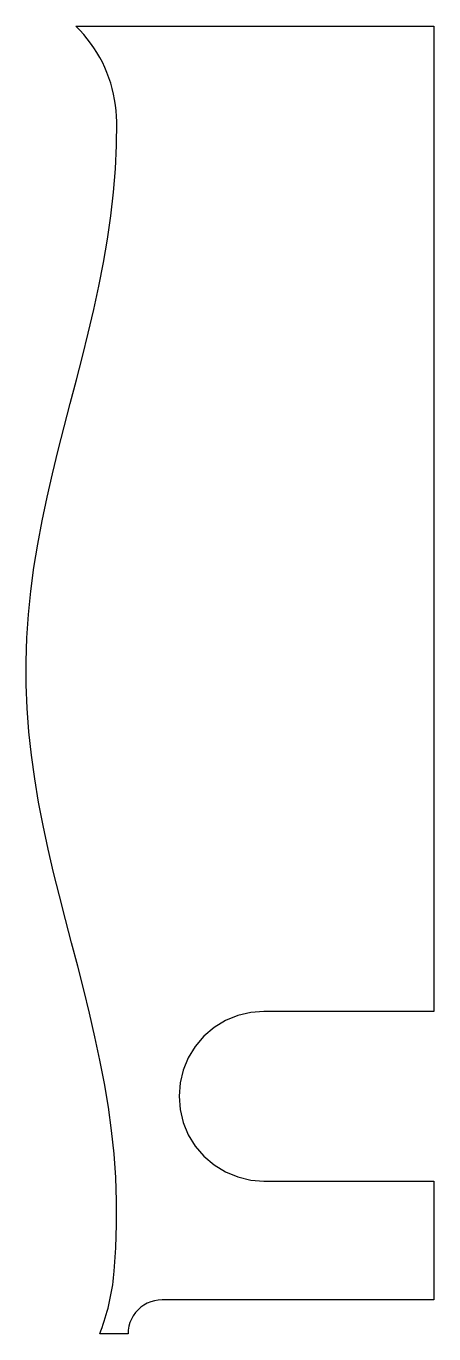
# Model space of a CAD drawing. Header units: inches. Extents: x 39 to 48, y -0.8 to 28.1.
import ezdxf

# ---------------------------------------------------------------- set-up
doc = ezdxf.new("R2010")
doc.units = ezdxf.units.IN

msp = doc.modelspace()

# ---------------------------------------------------------------- linework, layer by layer
msp.add_lwpolyline([(48, 0), (42, 0), (42, 0), (41.916, -0.005), (41.833, -0.019), (41.752, -0.042), (41.675, -0.074), (41.601, -0.115), (41.532, -0.164), (41.47, -0.22), (41.414, -0.282), (41.365, -0.351), (41.324, -0.425), (41.292, -0.502), (41.269, -0.583), (41.255, -0.666), (41.25, -0.75), (40.625, -0.75), (40.625, -0.75), (40.652, -0.68), (40.677, -0.609), (40.702, -0.539), (40.725, -0.467), (40.747, -0.396), (40.769, -0.324), (40.789, -0.252), (40.808, -0.179), (40.826, -0.106), (40.843, -0.033), (40.859, 0.04), (40.873, 0.113), (40.887, 0.187), (40.899, 0.261), (40.911, 0.335), (40.921, 0.409), (40.93, 0.484), (40.938, 0.558), (40.945, 0.633), (40.945, 0.633), (40.981, 1.151), (40.998, 1.669), (40.997, 2.188), (40.978, 2.706), (40.941, 3.224), (40.886, 3.742), (40.815, 4.26), (40.73, 4.779), (40.63, 5.297), (40.52, 5.815), (40.399, 6.333), (40.272, 6.852), (40.139, 7.37), (40.004, 7.888), (39.868, 8.406), (39.735, 8.925), (39.607, 9.443), (39.487, 9.961), (39.375, 10.479), (39.275, 10.998), (39.189, 11.516), (39.117, 12.034), (39.062, 12.552), (39.024, 13.071), (39.003, 13.589), (39.001, 14.107), (39.018, 14.625), (39.052, 15.143), (39.104, 15.662), (39.173, 16.18), (39.256, 16.698), (39.353, 17.216), (39.463, 17.735), (39.582, 18.253), (39.708, 18.771), (39.84, 19.289), (39.975, 19.808), (40.111, 20.326), (40.244, 20.844), (40.373, 21.362), (40.495, 21.881), (40.608, 22.399), (40.71, 22.917), (40.799, 23.435), (40.873, 23.954), (40.931, 24.472), (40.972, 24.99), (40.995, 25.508), (40.999, 26.027), (40.999, 26.027), (40.996, 26.151), (40.987, 26.274), (40.973, 26.398), (40.954, 26.52), (40.93, 26.642), (40.901, 26.763), (40.867, 26.882), (40.828, 27), (40.785, 27.116), (40.736, 27.231), (40.683, 27.343), (40.625, 27.453), (40.563, 27.56), (40.496, 27.665), (40.425, 27.766), (40.35, 27.865), (40.271, 27.961), (40.188, 28.053), (40.101, 28.142), (48, 28.142), (48, 6.375), (44.25, 6.375), (43.957, 6.352), (43.671, 6.283), (43.399, 6.171), (43.148, 6.017), (42.924, 5.826), (42.733, 5.602), (42.579, 5.351), (42.467, 5.079), (42.398, 4.793), (42.375, 4.5), (42.398, 4.207), (42.467, 3.921), (42.579, 3.649), (42.733, 3.398), (42.924, 3.174), (43.148, 2.983), (43.399, 2.829), (43.671, 2.717), (43.957, 2.648), (44.25, 2.625), (48, 2.625), (48, 0)], close=True)

doc.saveas('drawing.dxf')
